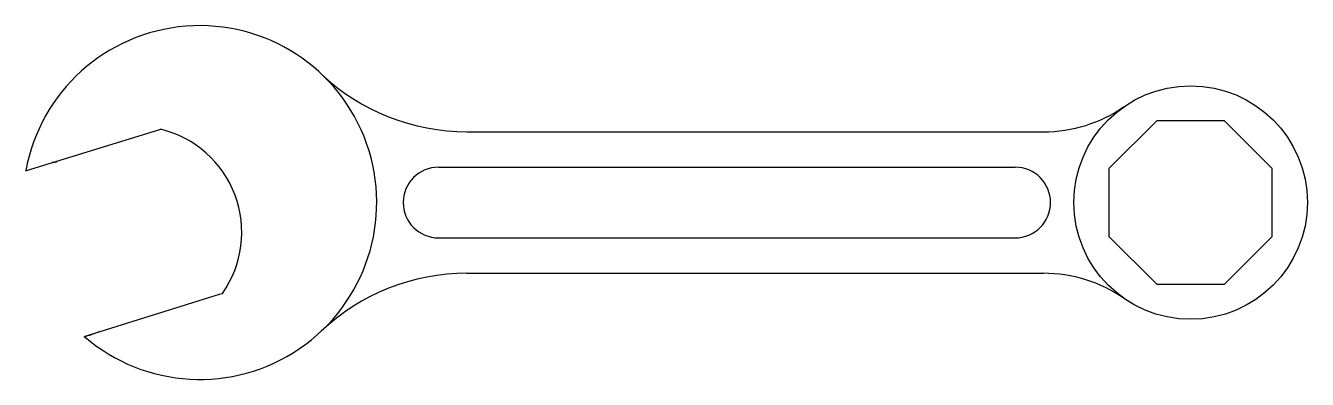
# Model space of a CAD drawing. Header units: inches. Extents: x 263 to 444, y 96 to 146.
import ezdxf

# ---------------------------------------------------------------- set-up
doc = ezdxf.new("R2010")
doc.units = ezdxf.units.IN
doc.header["$MEASUREMENT"] = 0

msp = doc.modelspace()

# ---------------------------------------------------------------- linework, layer by layer
for p, q in [((325.13, 130.76), (406.6, 130.76)), ((321.13, 125.76), (402.6, 125.76)), ((321.13, 115.76), (402.6, 115.76)), ((325.13, 110.76), (406.6, 110.76)), ((290.15, 107.8), (290.6, 107.92))]:
    msp.add_line(p, q)
msp.add_lwpolyline([(422.6, 132.31), (415.84, 125.55), (415.84, 115.98), (422.6, 109.22), (432.17, 109.22), (438.93, 115.98), (438.93, 125.55), (432.17, 132.31)], close=True)
for points in [[(262.78, 125.25), (281.9, 131.11)], [(262.78, 125.25), (262.78, 125.25)], [(271.06, 101.83), (290.15, 107.8)]]:
    msp.add_lwpolyline(points)
msp.add_circle((427.39, 120.76), 16.5)
for centre, radius, start, end in [((287.39, 120.76), 25, 229.22, 169.6603), ((325.13, 160.76), 30, 226.6582, 270), ((406.6, 150.76), 20, 270, 304.7228), ((278.32, 116.54), 15, 324.9168, 76.2535), ((268.28, 114.02), 12.5, 116.0575, 116.129), ((268.28, 114.02), 12.5, 95.5388, 98.0469), ((278.32, 116.54), 15, 137.8509, 138.5703), ((321.13, 120.76), 5, 90, 270), ((402.6, 120.76), 5, 270, 90), ((325.13, 80.76), 30, 90, 133.3418), ((406.6, 90.76), 20, 55.2772, 90), ((268.28, 114.02), 12.5, 282.8228, 292.5995), ((278.32, 116.54), 15, 249.568, 249.653)]:
    msp.add_arc(centre, radius, start, end)

doc.saveas('drawing.dxf')
